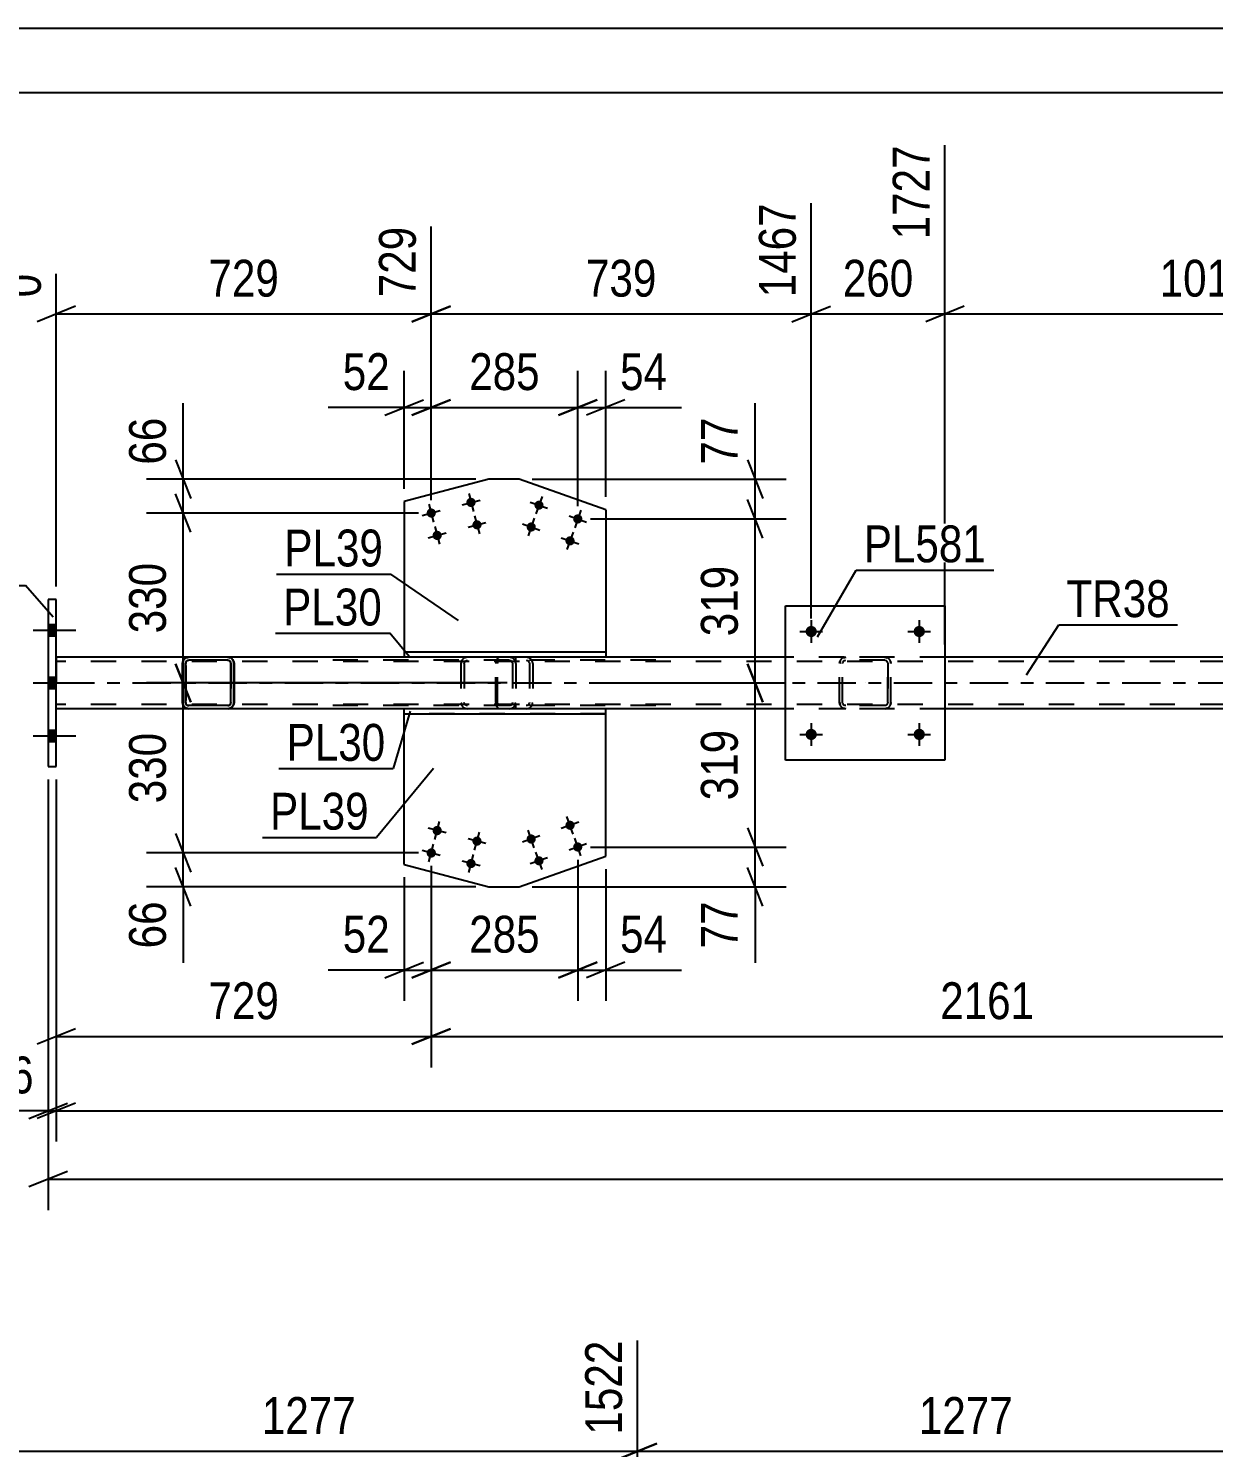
# Model space of a CAD drawing. Header units: millimetres. Extents: x 0 to 841, y 0 to 594.
# Drawn here: x 102.8 to 194.9, y 483.7 to 594 of the extents above; entities that cross this region are included whole.
import ezdxf

# ---------------------------------------------------------------- set-up
doc = ezdxf.new("R2010")
doc.units = ezdxf.units.MM
doc.linetypes.add('DXK_LINE_DOT2', pattern=[3.9198, 1.9599, -1.9599])
doc.linetypes.add('DXK_LINE_DOT3', pattern=[5.9187, 2.979, -0.9799, 0.9799, -0.9799])
doc.styles.add('Arial Narrow', font='ARIALN.TTF', dxfattribs={"height": 0.2})

# ---------------------------------------------------------------- blocks, each defined once
blk = doc.blocks.new('Unknown-247305129-1135')
at = {"color": 5, "linetype": 'Continuous'}
for p, q in [((841, 594), (0, 594)), ((836, 589), (5, 589))]:
    blk.add_line(p, q, dxfattribs=at)
blk = doc.blocks.new('Part-247305129-2567 - 2424')
at = {"color": 2, "linetype": 'Continuous'}
for p, q in [((115.24, 545.12), (104.95, 545.12)), ((132, 545.12), (118.28, 545.12)), ((161.64, 545.12), (147.66, 545.12)), ((212.72, 545.12), (174.04, 545.12)), ((115.24, 541.12), (104.95, 541.12)), ((132, 541.12), (118.28, 541.12)), ((161.64, 541.12), (147.66, 541.12)), ((212.72, 541.12), (174.04, 541.12))]:
    blk.add_line(p, q, dxfattribs=at)
at = {"color": 7, "linetype": 'DXK_LINE_DOT2'}
for p, q in [((104.95, 545.12), (104.95, 545.12)), ((104.95, 545.12), (104.95, 541.12)), ((104.95, 541.12), (104.95, 545.12)), ((118.28, 545.12), (115.24, 545.12)), ((147.66, 545.12), (132, 545.12)), ((174.04, 545.12), (161.64, 545.12)), ((744.61, 544.8), (104.95, 544.8)), ((744.61, 541.44), (104.95, 541.44)), ((104.95, 541.12), (104.95, 541.12)), ((118.28, 541.12), (115.24, 541.12)), ((147.66, 541.12), (132, 541.12)), ((174.04, 541.12), (161.64, 541.12))]:
    blk.add_line(p, q, dxfattribs=at)
at = {"color": 7, "linetype": 'DXK_LINE_DOT3'}
blk.add_line((104.95, 543.12), (744.61, 543.12), dxfattribs=at)
blk = doc.blocks.new('Part-247305129-2429 - 2424')
at = {"color": 7, "linetype": 'DXK_LINE_DOT2'}
for p, q in [((140.16, 545.12), (125.17, 545.12)), ((136.92, 545.12), (136.73, 545.08)), ((140.35, 545.08), (140.16, 545.12)), ((140.16, 544.88), (125.17, 544.88)), ((136.44, 544.77), (136.41, 544.64)), ((136.41, 544.64), (136.41, 541.6)), ((136.45, 544.82), (136.44, 544.77)), ((136.67, 544.64), (136.69, 544.73)), ((136.67, 544.64), (136.67, 541.6)), ((136.69, 544.73), (136.74, 544.81)), ((136.74, 544.81), (136.83, 544.86)), ((136.83, 544.86), (136.92, 544.88)), ((140.16, 544.88), (140.26, 544.86)), ((140.26, 544.86), (140.34, 544.81)), ((140.34, 544.81), (140.4, 544.73)), ((140.4, 544.73), (140.41, 544.64)), ((140.41, 544.64), (140.41, 541.6)), ((140.64, 544.77), (140.63, 544.82)), ((140.67, 544.64), (140.64, 544.77)), ((140.67, 544.64), (140.67, 541.6)), ((140.16, 541.36), (125.17, 541.36)), ((140.16, 541.12), (125.17, 541.12)), ((136.41, 541.6), (136.42, 541.57)), ((136.42, 541.57), (136.44, 541.46)), ((136.44, 541.46), (136.45, 541.41)), ((136.69, 541.51), (136.67, 541.6)), ((136.74, 541.43), (136.69, 541.51)), ((136.73, 541.15), (136.92, 541.12)), ((136.83, 541.38), (136.74, 541.43)), ((136.92, 541.36), (136.83, 541.38)), ((140.26, 541.38), (140.16, 541.36)), ((140.16, 541.12), (140.35, 541.15)), ((140.34, 541.43), (140.26, 541.38)), ((140.4, 541.51), (140.34, 541.43)), ((140.41, 541.6), (140.4, 541.51)), ((140.63, 541.41), (140.64, 541.46)), ((140.64, 541.46), (140.66, 541.57)), ((140.66, 541.57), (140.67, 541.6))]:
    blk.add_line(p, q, dxfattribs=at)
for centre, start, end in [((136.9, 544.62), 110.7583, 155.68), ((140.18, 544.62), 24.32, 69.2417), ((136.9, 541.62), 204.32, 249.2417), ((140.18, 541.62), 290.7583, 335.68)]:
    blk.add_arc(centre, 0.496, start, end, dxfattribs=at)
blk = doc.blocks.new('Bolt-247305129-2608 - 2424')
at = {"linetype": 'Continuous'}
for points in [[(137.54, 557.25, -1), (136.84, 557.06, -1)], [(134.45, 556.42, -1), (133.75, 556.24, -1)], [(134.91, 554.68, -1), (134.21, 554.5, -1)], [(138, 555.51, -1), (137.31, 555.32, -1)]]:
    blk.add_hatch(color=1, dxfattribs=at).paths.add_polyline_path(points)
at = {"color": 1, "linetype": 'Continuous'}
for p, q in [((136.5, 556.97), (137.89, 557.34)), ((137.01, 557.85), (137.38, 556.46)), ((133.4, 556.15), (134.79, 556.52)), ((133.91, 557.03), (134.28, 555.63)), ((137.47, 556.11), (137.84, 554.72)), ((134.38, 555.29), (134.75, 553.9)), ((136.96, 555.23), (138.35, 555.6)), ((133.87, 554.41), (135.26, 554.78))]:
    blk.add_line(p, q, dxfattribs=at)
blk = doc.blocks.new('Part-247305129-2450 - 2424')
at = {"color": 2, "linetype": 'Continuous'}
for p, q in [((147.66, 541.12), (132, 541.12)), ((132, 540.72), (132, 541.12)), ((132, 540.72), (147.66, 540.72)), ((147.66, 540.72), (147.66, 541.12))]:
    blk.add_line(p, q, dxfattribs=at)
blk = doc.blocks.new('Part-247305129-2455 - 2424')
at = {"color": 2, "linetype": 'Continuous'}
for p, q in [((147.66, 545.52), (132, 545.52)), ((132, 545.52), (132, 545.12)), ((147.66, 545.12), (132, 545.12)), ((147.66, 545.52), (147.66, 545.12))]:
    blk.add_line(p, q, dxfattribs=at)
blk = doc.blocks.new('Bolt-247305129-2605 - 2424')
at = {"linetype": 'Continuous'}
for points in [[(144.55, 531.94, -1), (145.23, 532.18, -1)], [(141.53, 530.87, -1), (142.21, 531.11, -1)], [(145.15, 530.25, -1), (145.83, 530.49, -1)], [(142.14, 529.18, -1), (142.81, 529.42, -1)]]:
    blk.add_hatch(color=1, dxfattribs=at).paths.add_polyline_path(points)
at = {"color": 1, "linetype": 'Continuous'}
for p, q in [((145.57, 532.3), (144.21, 531.82)), ((145.13, 531.38), (144.65, 532.74)), ((142.55, 531.23), (141.19, 530.75)), ((142.11, 530.31), (141.63, 531.67)), ((145.73, 529.69), (145.25, 531.05)), ((143.15, 529.54), (141.8, 529.06)), ((142.72, 528.62), (142.23, 529.98)), ((146.17, 530.61), (144.81, 530.13))]:
    blk.add_line(p, q, dxfattribs=at)
blk = doc.blocks.new('Part-247305129-2460 - 2424')
at = {"color": 2, "linetype": 'Continuous'}
for p, q in [((104.95, 549.62), (104.31, 549.62)), ((104.31, 549.62), (104.31, 536.62)), ((104.95, 536.62), (104.95, 549.62)), ((104.31, 536.62), (104.95, 536.62))]:
    blk.add_line(p, q, dxfattribs=at)
at = {"color": 7, "linetype": 'DXK_LINE_DOT2'}
for p, q in [((104.31, 549.62), (104.31, 536.62)), ((104.95, 536.62), (104.95, 549.62))]:
    blk.add_line(p, q, dxfattribs=at)
blk = doc.blocks.new('Part-247305129-2663 - 2424')
at = {"color": 2, "linetype": 'Continuous'}
for p, q in [((132, 529.02), (132, 540.72)), ((147.66, 529.65), (147.66, 540.72)), ((140.94, 527.27), (147.66, 529.65)), ((132, 529.02), (138.57, 527.27)), ((138.57, 527.27), (140.94, 527.27))]:
    blk.add_line(p, q, dxfattribs=at)
at = {"color": 7, "linetype": 'DXK_LINE_DOT2'}
blk.add_line((147.66, 540.72), (132, 540.72), dxfattribs=at)
blk = doc.blocks.new('Part-247305129-2469 - 2424')
at = {"color": 7, "linetype": 'DXK_LINE_DOT2'}
for p, q in [((139.2, 544.98), (139.14, 544.82)), ((139.29, 545.08), (139.2, 544.98)), ((139.39, 545.12), (139.29, 545.08)), ((151.55, 545.12), (139.39, 545.12)), ((140.67, 544.88), (140.67, 545.12)), ((141.68, 545.08), (141.49, 545.12)), ((139.14, 544.82), (139.12, 544.64)), ((139.12, 541.6), (139.12, 544.64)), ((139.26, 544.64), (139.27, 544.73)), ((139.26, 541.6), (139.26, 544.64)), ((139.27, 544.73), (139.3, 544.81)), ((139.3, 544.81), (139.34, 544.86)), ((139.34, 544.86), (139.39, 544.88)), ((151.55, 544.88), (139.39, 544.88)), ((141.49, 544.88), (141.58, 544.86)), ((141.58, 544.86), (141.66, 544.81)), ((141.66, 544.81), (141.72, 544.73)), ((141.72, 544.73), (141.74, 544.64)), ((141.74, 544.64), (141.74, 541.6)), ((141.96, 544.77), (141.95, 544.82)), ((141.99, 544.64), (141.96, 544.77)), ((141.99, 544.64), (141.99, 541.6)), ((139.12, 541.6), (139.14, 541.41)), ((139.14, 541.41), (139.2, 541.26)), ((139.2, 541.26), (139.29, 541.15)), ((139.27, 541.51), (139.26, 541.6)), ((139.3, 541.43), (139.27, 541.51)), ((139.29, 541.15), (139.39, 541.12)), ((139.34, 541.38), (139.3, 541.43)), ((139.39, 541.36), (139.34, 541.38)), ((151.55, 541.36), (139.39, 541.36)), ((151.55, 541.12), (139.39, 541.12)), ((140.67, 541.12), (140.67, 541.36)), ((141.58, 541.38), (141.49, 541.36)), ((141.49, 541.12), (141.68, 541.15)), ((141.66, 541.43), (141.58, 541.38)), ((141.72, 541.51), (141.66, 541.43)), ((141.74, 541.6), (141.72, 541.51)), ((141.95, 541.41), (141.96, 541.46)), ((141.96, 541.46), (141.98, 541.57)), ((141.98, 541.57), (141.99, 541.6))]:
    blk.add_line(p, q, dxfattribs=at)
for centre, start, end in [((141.5, 544.62), 23.8494, 68.8059), ((141.5, 541.61), 291.1941, 336.1506)]:
    blk.add_arc(centre, 0.492, start, end, dxfattribs=at)
blk = doc.blocks.new('Part-247305129-2589 - 2424')
at = {"color": 2, "linetype": 'Continuous'}
for p, q in [((138.57, 558.97), (132, 557.22)), ((140.94, 558.97), (138.57, 558.97)), ((147.66, 556.59), (140.94, 558.97)), ((132, 557.22), (132, 545.52)), ((147.66, 556.59), (147.66, 545.52))]:
    blk.add_line(p, q, dxfattribs=at)
at = {"color": 7, "linetype": 'DXK_LINE_DOT2'}
blk.add_line((147.66, 545.52), (132, 545.52), dxfattribs=at)
blk = doc.blocks.new('Bolt-247305129-2603 - 2424')
at = {"linetype": 'Continuous'}
for points in [[(104.95, 546.78), (104.95, 547.66), (104.31, 547.66), (104.31, 546.78)], [(104.95, 546.78), (104.95, 547.66), (104.31, 547.66), (104.31, 546.78)], [(104.95, 546.78), (104.95, 547.66), (104.31, 547.66), (104.31, 546.78)], [(104.95, 542.68), (104.95, 543.56), (104.31, 543.56), (104.31, 542.68)], [(104.95, 542.68), (104.95, 543.56), (104.31, 543.56), (104.31, 542.68)], [(104.95, 538.58), (104.95, 539.46), (104.31, 539.46), (104.31, 538.58)], [(104.95, 538.58), (104.95, 539.46), (104.31, 539.46), (104.31, 538.58)], [(104.95, 538.58), (104.95, 539.46), (104.31, 539.46), (104.31, 538.58)]]:
    blk.add_hatch(color=1, dxfattribs=at).paths.add_polyline_path(points)
at = {"color": 1, "linetype": 'Continuous'}
for p, q in [((103.15, 547.22), (106.47, 547.22)), ((103.15, 547.22), (106.47, 547.22)), ((103.15, 547.22), (106.47, 547.22)), ((104.31, 547.66), (104.95, 547.66)), ((104.31, 547.66), (104.95, 547.66)), ((104.31, 547.66), (104.95, 547.66)), ((104.31, 546.78), (104.95, 546.78)), ((104.31, 546.78), (104.95, 546.78)), ((104.31, 546.78), (104.95, 546.78)), ((103.15, 543.12), (106.47, 543.12)), ((103.15, 543.12), (106.47, 543.12)), ((104.31, 543.56), (104.95, 543.56)), ((104.31, 543.56), (104.95, 543.56)), ((104.31, 542.68), (104.95, 542.68)), ((104.31, 542.68), (104.95, 542.68)), ((104.31, 539.46), (104.95, 539.46)), ((104.31, 539.46), (104.95, 539.46)), ((104.31, 539.46), (104.95, 539.46)), ((103.15, 539.02), (106.47, 539.02)), ((103.15, 539.02), (106.47, 539.02)), ((103.15, 539.02), (106.47, 539.02)), ((104.31, 538.58), (104.95, 538.58)), ((104.31, 538.58), (104.95, 538.58)), ((104.31, 538.58), (104.95, 538.58))]:
    blk.add_line(p, q, dxfattribs=at)
blk = doc.blocks.new('Bolt-247305129-2606 - 2424')
at = {"linetype": 'Continuous'}
for points in [[(134.21, 531.74, -1), (134.91, 531.55, -1)], [(137.31, 530.92, -1), (138, 530.73, -1)], [(133.75, 530, -1), (134.45, 529.81, -1)], [(136.84, 529.18, -1), (137.54, 528.99, -1)]]:
    blk.add_hatch(color=1, dxfattribs=at).paths.add_polyline_path(points)
at = {"color": 1, "linetype": 'Continuous'}
for p, q in [((135.26, 531.46), (133.87, 531.83)), ((134.38, 530.95), (134.75, 532.34)), ((138.35, 530.64), (136.96, 531.01)), ((137.47, 530.13), (137.84, 531.52)), ((134.79, 529.72), (133.4, 530.09)), ((133.91, 529.21), (134.28, 530.6)), ((137.01, 528.39), (137.38, 529.78)), ((137.89, 528.9), (136.5, 529.27))]:
    blk.add_line(p, q, dxfattribs=at)
blk = doc.blocks.new('Bolt-247305129-2607 - 2424')
at = {"linetype": 'Continuous'}
for points in [[(142.81, 556.82, -1), (142.14, 557.06, -1)], [(145.83, 555.75, -1), (145.15, 555.99, -1)], [(142.21, 555.12, -1), (141.53, 555.36, -1)], [(145.23, 554.05, -1), (144.55, 554.29, -1)]]:
    blk.add_hatch(color=1, dxfattribs=at).paths.add_polyline_path(points)
at = {"color": 1, "linetype": 'Continuous'}
for p, q in [((141.8, 557.18), (143.15, 556.7)), ((142.72, 557.62), (142.23, 556.26)), ((144.81, 556.11), (146.17, 555.63)), ((145.73, 556.55), (145.25, 555.19)), ((141.19, 555.48), (142.55, 555)), ((142.11, 555.92), (141.63, 554.56)), ((144.21, 554.41), (145.57, 553.93)), ((145.13, 554.85), (144.65, 553.49))]:
    blk.add_line(p, q, dxfattribs=at)
blk = doc.blocks.new('Part-247305129-20878 - 2424')
at = {"color": 7, "linetype": 'DXK_LINE_DOT2'}
for p, q in [((166.14, 545.08), (166.32, 545.12)), ((166.32, 545.12), (166.14, 545.08)), ((169.36, 545.12), (166.32, 545.12)), ((169.36, 545.12), (169.55, 545.08)), ((169.55, 545.08), (169.36, 545.12)), ((165.84, 544.64), (165.88, 544.82)), ((165.88, 544.82), (165.84, 544.64)), ((165.84, 541.6), (165.84, 544.64)), ((165.84, 541.6), (165.84, 544.64)), ((166.08, 544.64), (166.1, 544.73)), ((166.08, 541.6), (166.08, 544.64)), ((166.08, 541.6), (166.08, 544.64)), ((166.1, 544.73), (166.15, 544.81)), ((166.15, 544.81), (166.23, 544.86)), ((166.23, 544.86), (166.32, 544.88)), ((169.36, 544.88), (166.32, 544.88)), ((169.36, 544.88), (169.46, 544.86)), ((169.46, 544.86), (169.53, 544.81)), ((169.53, 544.81), (169.58, 544.73)), ((169.58, 544.73), (169.6, 544.64)), ((169.6, 541.6), (169.6, 544.64)), ((169.6, 544.64), (169.6, 541.6)), ((169.81, 544.82), (169.84, 544.64)), ((169.84, 544.64), (169.81, 544.82)), ((169.84, 541.6), (169.84, 544.64)), ((169.84, 541.6), (169.84, 544.64)), ((165.88, 541.41), (165.84, 541.6)), ((165.84, 541.6), (165.88, 541.41)), ((166.1, 541.51), (166.08, 541.6)), ((166.15, 541.43), (166.1, 541.51)), ((166.32, 541.12), (166.14, 541.15)), ((166.14, 541.15), (166.32, 541.12)), ((166.23, 541.38), (166.15, 541.43)), ((166.32, 541.36), (166.23, 541.38)), ((169.36, 541.36), (166.32, 541.36)), ((169.36, 541.12), (166.32, 541.12)), ((169.46, 541.38), (169.36, 541.36)), ((169.55, 541.15), (169.36, 541.12)), ((169.36, 541.12), (169.55, 541.15)), ((169.53, 541.43), (169.46, 541.38)), ((169.58, 541.51), (169.53, 541.43)), ((169.6, 541.6), (169.58, 541.51)), ((169.84, 541.6), (169.81, 541.41)), ((169.81, 541.41), (169.84, 541.6))]:
    blk.add_line(p, q, dxfattribs=at)
at = {"color": 7, "linetype": 'DXK_LINE_DOT3'}
blk.add_line((167.84, 543.12), (167.84, 543.12), dxfattribs=at)
at = {"color": 7, "linetype": 'DXK_LINE_DOT2'}
for centre, start, end in [((166.32, 544.64), 112.5, 157.5), ((166.32, 544.64), 112.5, 157.5), ((169.36, 544.64), 22.5, 67.5), ((169.36, 544.64), 22.5, 67.5), ((166.32, 541.6), 202.5, 247.5), ((166.32, 541.6), 202.5, 247.5), ((169.36, 541.6), 292.5, 337.5), ((169.36, 541.6), 292.5, 337.5)]:
    blk.add_arc(centre, 0.48, start, end, dxfattribs=at)
blk = doc.blocks.new('Part-247305129-20879 - 2424')
at = {"color": 2, "linetype": 'Continuous'}
for p, q in [((161.64, 537.12), (161.64, 549.12)), ((161.64, 549.12), (174.04, 549.12)), ((174.04, 549.12), (174.04, 537.12)), ((174.04, 537.12), (161.64, 537.12))]:
    blk.add_line(p, q, dxfattribs=at)
blk = doc.blocks.new('Part-247305129-20880 - 2424')
at = {"color": 2, "linetype": 'Continuous'}
for p, q in [((115.24, 545.12), (115.06, 545.08)), ((118.29, 545.12), (115.24, 545.12)), ((118.47, 545.08), (118.28, 545.12)), ((118.29, 545.12), (118.47, 545.08)), ((114.8, 544.82), (114.76, 544.64)), ((114.76, 541.6), (114.76, 544.64)), ((115, 544.64), (115.02, 544.73)), ((115, 541.6), (115, 544.64)), ((115, 544.64), (115.01, 544.64)), ((115.03, 544.73), (115.01, 544.64)), ((115.01, 544.48), (115.01, 544.64)), ((115.01, 544.48), (115.01, 541.76)), ((115.02, 544.73), (115.07, 544.81)), ((115.08, 544.81), (115.03, 544.73)), ((115.07, 544.81), (115.15, 544.86)), ((115.16, 544.86), (115.08, 544.81)), ((115.15, 544.86), (115.24, 544.88)), ((115.25, 544.88), (115.16, 544.86)), ((118.28, 544.88), (115.24, 544.88)), ((118.28, 544.88), (118.37, 544.86)), ((118.37, 544.86), (118.45, 544.81)), ((118.45, 544.81), (118.5, 544.73)), ((118.5, 544.73), (118.52, 544.64)), ((118.52, 541.6), (118.52, 544.64)), ((118.73, 544.82), (118.77, 544.64)), ((118.76, 544.64), (118.73, 544.82)), ((118.76, 541.6), (118.76, 544.64)), ((118.76, 544.64), (118.77, 544.64)), ((118.77, 544.64), (118.77, 541.6)), ((115.01, 541.6), (115.01, 541.75)), ((114.76, 541.6), (114.8, 541.41)), ((115, 541.6), (115.01, 541.6)), ((115.02, 541.51), (115, 541.6)), ((115.01, 541.6), (115.03, 541.51)), ((115.07, 541.43), (115.02, 541.51)), ((115.03, 541.51), (115.08, 541.43)), ((115.06, 541.15), (115.24, 541.12)), ((115.15, 541.38), (115.07, 541.43)), ((115.08, 541.43), (115.16, 541.38)), ((115.24, 541.36), (115.15, 541.38)), ((115.16, 541.38), (115.25, 541.36)), ((118.28, 541.36), (115.24, 541.36)), ((118.29, 541.12), (115.24, 541.12)), ((118.37, 541.38), (118.28, 541.36)), ((118.28, 541.12), (118.47, 541.15)), ((118.47, 541.15), (118.29, 541.12)), ((118.45, 541.43), (118.37, 541.38)), ((118.5, 541.51), (118.45, 541.43)), ((118.52, 541.6), (118.5, 541.51)), ((118.77, 541.6), (118.73, 541.41)), ((118.73, 541.41), (118.76, 541.6)), ((118.76, 541.6), (118.77, 541.6))]:
    blk.add_line(p, q, dxfattribs=at)
at = {"color": 7, "linetype": 'DXK_LINE_DOT2'}
for p, q in [((115.07, 545.08), (115.25, 545.12)), ((114.76, 544.64), (114.77, 544.64)), ((114.77, 544.64), (114.81, 544.82)), ((114.77, 541.6), (114.77, 544.64)), ((115.01, 544.48), (115.01, 544.48)), ((118.29, 544.88), (118.28, 544.88)), ((118.29, 544.88), (118.28, 544.88)), ((118.38, 544.86), (118.29, 544.88)), ((118.46, 544.81), (118.38, 544.86)), ((118.51, 544.73), (118.46, 544.81)), ((118.53, 544.64), (118.51, 544.73)), ((118.52, 544.64), (118.53, 544.64)), ((118.53, 544.64), (118.53, 541.6)), ((115.01, 541.75), (115.01, 541.76)), ((114.76, 541.6), (114.77, 541.6)), ((114.81, 541.41), (114.77, 541.6)), ((115.25, 541.12), (115.07, 541.15)), ((118.29, 541.36), (118.28, 541.36)), ((118.29, 541.36), (118.28, 541.36)), ((118.29, 541.36), (118.38, 541.38)), ((118.38, 541.38), (118.46, 541.43)), ((118.46, 541.43), (118.51, 541.51)), ((118.51, 541.51), (118.53, 541.6)), ((118.52, 541.6), (118.53, 541.6))]:
    blk.add_line(p, q, dxfattribs=at)
at = {"color": 2, "linetype": 'Continuous'}
for centre, start, end in [((115.24, 544.64), 112.5, 157.5), ((118.29, 544.64), 22.5, 67.5), ((118.28, 544.64), 22.5, 67.5), ((115.24, 541.6), 202.5, 247.5), ((118.29, 541.6), 292.5, 337.5), ((118.28, 541.6), 292.5, 337.5)]:
    blk.add_arc(centre, 0.48, start, end, dxfattribs=at)
at = {"color": 7, "linetype": 'DXK_LINE_DOT2'}
for centre, start, end in [((115.25, 544.64), 112.5, 157.5), ((115.25, 541.6), 202.5, 247.5)]:
    blk.add_arc(centre, 0.48, start, end, dxfattribs=at)
blk = doc.blocks.new('Bolt-247305129-20905 - 2424')
at = {"linetype": 'Continuous'}
for points in [[(164.08, 539.12, -1), (163.2, 539.12, -1)], [(172.48, 539.12, -1), (171.6, 539.12, -1)]]:
    blk.add_hatch(color=1, dxfattribs=at).paths.add_polyline_path(points)
at = {"color": 1, "linetype": 'Continuous'}
for p, q in [((163.64, 540), (163.64, 538.24)), ((172.04, 540), (172.04, 538.24)), ((162.76, 539.12), (164.52, 539.12)), ((171.16, 539.12), (172.92, 539.12))]:
    blk.add_line(p, q, dxfattribs=at)
blk = doc.blocks.new('Bolt-247305129-20906 - 2424')
at = {"linetype": 'Continuous'}
for points in [[(164.08, 547.12, -1), (163.2, 547.12, -1)], [(172.48, 547.12, -1), (171.6, 547.12, -1)]]:
    blk.add_hatch(color=1, dxfattribs=at).paths.add_polyline_path(points)
at = {"color": 1, "linetype": 'Continuous'}
for p, q in [((163.64, 548), (163.64, 546.24)), ((172.04, 548), (172.04, 546.24)), ((162.76, 547.12), (164.52, 547.12)), ((171.16, 547.12), (172.92, 547.12))]:
    blk.add_line(p, q, dxfattribs=at)
blk = doc.blocks.new('StraightDimension-247305129-24987 - 2424')
at = {"color": 7, "linetype": 'Continuous'}
for p, q in [((159.88, 541.62), (158.68, 544.62)), ((148.66, 543.12), (161.68, 543.12)), ((159.28, 530.37), (159.28, 543.12)), ((158.68, 531.87), (159.88, 528.87)), ((146.49, 530.37), (161.68, 530.37))]:
    blk.add_line(p, q, dxfattribs=at)
at = {"color": 0}
blk.add_wipeout([(158.53, 540.08), (154.33, 540.08), (154.33, 533.4), (158.53, 533.4)], dxfattribs=at)
at = {"color": 3, "style": 'Arial Narrow'}
blk.add_text('319', height=2.863, rotation=90.0002, dxfattribs=at).set_placement((157.93, 534))
blk = doc.blocks.new('StraightDimension-247305129-2804 - 2424')
at = {"color": 7, "linetype": 'Continuous'}
for p, q in [((134.1, 528.91), (134.1, 518.41)), ((145.49, 529.37), (145.49, 518.41)), ((132.6, 520.21), (135.6, 521.41)), ((134.1, 520.81), (145.49, 520.81)), ((146.99, 521.41), (143.99, 520.21))]:
    blk.add_line(p, q, dxfattribs=at)
at = {"color": 0}
blk.add_wipeout([(143.14, 521.56), (143.14, 525.76), (136.45, 525.76), (136.45, 521.56)], dxfattribs=at)
at = {"color": 3, "style": 'Arial Narrow'}
blk.add_text('285', height=2.863, dxfattribs=at).set_placement((137.05, 522.16))
blk = doc.blocks.new('StraightDimension-247305129-2920 - 2424')
at = {"color": 7, "linetype": 'Continuous'}
for p, q in [((132, 558.22), (132, 567.39)), ((134.1, 557.33), (134.1, 567.39)), ((130.5, 563.94), (133.5, 565.14)), ((135.6, 565.14), (132.6, 563.94)), ((132, 564.54), (126.09, 564.54)), ((132, 564.54), (126.09, 564.54)), ((132, 564.54), (134.1, 564.54))]:
    blk.add_line(p, q, dxfattribs=at)
at = {"color": 0}
blk.add_wipeout([(131.47, 565.29), (131.47, 569.49), (126.62, 569.49), (126.62, 565.29)], dxfattribs=at)
at = {"color": 3, "style": 'Arial Narrow'}
blk.add_text('52', height=2.863, dxfattribs=at).set_placement((127.22, 565.89))
blk = doc.blocks.new('StraightDimension-247305129-2763 - 2424')
at = {"color": 7, "linetype": 'Continuous'}
for p, q in [((104.95, 535.62), (104.95, 507.47)), ((106.45, 510.47), (103.45, 509.27)), ((104.95, 509.87), (781.73, 509.87))]:
    blk.add_line(p, q, dxfattribs=at)
blk = doc.blocks.new('StraightDimension-247305129-2783 - 2424')
at = {"color": 7, "linetype": 'Continuous'}
for p, q in [((104.31, 535.62), (104.31, 507.47)), ((104.95, 535.62), (104.95, 507.47)), ((104.31, 509.87), (98.4, 509.87)), ((104.31, 509.87), (98.4, 509.87)), ((102.81, 509.27), (105.81, 510.47)), ((106.45, 510.47), (103.45, 509.27)), ((104.31, 509.87), (104.95, 509.87))]:
    blk.add_line(p, q, dxfattribs=at)
at = {"color": 0}
blk.add_wipeout([(103.78, 510.62), (103.78, 514.82), (98.93, 514.82), (98.93, 510.62)], dxfattribs=at)
at = {"color": 3, "style": 'Arial Narrow'}
blk.add_text('16', height=2.863, dxfattribs=at).set_placement((99.53, 511.22))
blk = doc.blocks.new('StraightDimension-247305129-2794 - 2424')
at = {"color": 7, "linetype": 'Continuous'}
for p, q in [((145.49, 529.37), (145.49, 518.41)), ((147.66, 528.65), (147.66, 518.41)), ((143.99, 520.21), (146.99, 521.41)), ((145.49, 520.81), (147.66, 520.81)), ((149.16, 521.41), (146.16, 520.21)), ((147.66, 520.81), (153.56, 520.81)), ((147.66, 520.81), (153.56, 520.81))]:
    blk.add_line(p, q, dxfattribs=at)
at = {"color": 0}
blk.add_wipeout([(153.04, 521.56), (153.04, 525.76), (148.18, 525.76), (148.18, 521.56)], dxfattribs=at)
at = {"color": 3, "style": 'Arial Narrow'}
blk.add_text('54', height=2.863, dxfattribs=at).set_placement((148.78, 522.16))
blk = doc.blocks.new('StraightDimension-247305129-2814 - 2424')
at = {"color": 7, "linetype": 'Continuous'}
for p, q in [((134.1, 528.91), (134.1, 518.41)), ((132, 528.02), (132, 518.41)), ((132, 520.81), (126.09, 520.81)), ((132, 520.81), (126.09, 520.81)), ((130.5, 520.21), (133.5, 521.41)), ((132, 520.81), (134.1, 520.81)), ((135.6, 521.41), (132.6, 520.21))]:
    blk.add_line(p, q, dxfattribs=at)
at = {"color": 0}
blk.add_wipeout([(131.47, 521.56), (131.47, 525.76), (126.62, 525.76), (126.62, 521.56)], dxfattribs=at)
at = {"color": 3, "style": 'Arial Narrow'}
blk.add_text('52', height=2.863, dxfattribs=at).set_placement((127.22, 522.16))
blk = doc.blocks.new('StraightDimension-247305129-2825 - 2424')
at = {"color": 7, "linetype": 'Continuous'}
for p, q in [((104.31, 535.62), (104.31, 502.15)), ((105.81, 505.15), (102.81, 503.95)), ((104.31, 504.55), (782.37, 504.55))]:
    blk.add_line(p, q, dxfattribs=at)
blk = doc.blocks.new('StraightDimension-247305129-2836 - 2424')
at = {"color": 7, "linetype": 'Continuous'}
for p, q in [((114.82, 558.97), (114.82, 564.88)), ((114.82, 558.97), (114.82, 564.88)), ((114.22, 560.47), (115.42, 557.47)), ((137.57, 558.97), (111.97, 558.97)), ((114.82, 556.33), (114.82, 558.97)), ((115.42, 554.83), (114.22, 557.83)), ((133.1, 556.33), (111.97, 556.33))]:
    blk.add_line(p, q, dxfattribs=at)
at = {"color": 0}
blk.add_wipeout([(114.07, 564.35), (109.87, 564.35), (109.87, 559.49), (114.07, 559.49)], dxfattribs=at)
at = {"color": 3, "style": 'Arial Narrow'}
blk.add_text('66', height=2.863, rotation=90.0002, dxfattribs=at).set_placement((113.47, 560.09))
blk = doc.blocks.new('StraightDimension-247305129-2846 - 2424')
at = {"color": 7, "linetype": 'Continuous'}
for p, q in [((115.42, 541.62), (114.22, 544.62)), ((140, 543.12), (111.97, 543.12)), ((114.82, 529.91), (114.82, 543.12)), ((114.22, 531.41), (115.42, 528.41)), ((133.1, 529.91), (111.97, 529.91))]:
    blk.add_line(p, q, dxfattribs=at)
at = {"color": 0}
blk.add_wipeout([(114.07, 539.85), (109.87, 539.85), (109.87, 533.17), (114.07, 533.17)], dxfattribs=at)
at = {"color": 3, "style": 'Arial Narrow'}
blk.add_text('330', height=2.863, rotation=90.0002, dxfattribs=at).set_placement((113.47, 533.77))
blk = doc.blocks.new('StraightDimension-247305129-2862 - 2424')
at = {"color": 7, "linetype": 'Continuous'}
for p, q in [((114.22, 531.41), (115.42, 528.41)), ((133.1, 529.91), (111.97, 529.91)), ((114.82, 527.27), (114.82, 529.91)), ((115.42, 525.77), (114.22, 528.77)), ((137.57, 527.27), (111.97, 527.27)), ((114.82, 527.27), (114.82, 521.36)), ((114.82, 527.27), (114.82, 521.36))]:
    blk.add_line(p, q, dxfattribs=at)
at = {"color": 0}
blk.add_wipeout([(114.07, 526.74), (109.87, 526.74), (109.87, 521.89), (114.07, 521.89)], dxfattribs=at)
at = {"color": 3, "style": 'Arial Narrow'}
blk.add_text('66', height=2.863, rotation=90.0002, dxfattribs=at).set_placement((113.47, 522.49))
blk = doc.blocks.new('StraightDimension-247305129-34230 - 2424')
at = {"color": 7, "linetype": 'Continuous'}
for p, q in [((163.64, 548.12), (163.64, 580.42)), ((134.1, 557.33), (134.1, 578.59)), ((135.6, 572.4), (132.6, 571.2)), ((134.1, 571.8), (163.64, 571.8)), ((162.14, 571.2), (165.14, 572.4))]:
    blk.add_line(p, q, dxfattribs=at)
at = {"color": 0}
blk.add_wipeout([(152.21, 572.55), (152.21, 576.75), (145.53, 576.75), (145.53, 572.55)], dxfattribs=at)
at = {"color": 3, "style": 'Arial Narrow'}
blk.add_text('739', height=2.863, dxfattribs=at).set_placement((146.13, 573.15))
at = {"color": 0, "linetype": 'Continuous'}
blk.add_wipeout([(163.04, 581.02), (158.84, 581.02), (158.84, 572.5), (163.04, 572.5)], dxfattribs=at)
at = {"color": 3, "linetype": 'Continuous', "style": 'Arial Narrow'}
blk.add_text('1467', height=2.863, rotation=90.0002, dxfattribs=at).set_placement((162.44, 573.1))
blk = doc.blocks.new('StraightDimension-247305129-2872 - 2424')
at = {"color": 7, "linetype": 'Continuous'}
for p, q in [((115.42, 554.83), (114.22, 557.83)), ((133.1, 556.33), (111.97, 556.33)), ((114.82, 543.12), (114.82, 556.33)), ((114.22, 544.62), (115.42, 541.62)), ((140, 543.12), (111.97, 543.12))]:
    blk.add_line(p, q, dxfattribs=at)
at = {"color": 0}
blk.add_wipeout([(114.07, 553.07), (109.87, 553.07), (109.87, 546.38), (114.07, 546.38)], dxfattribs=at)
at = {"color": 3, "style": 'Arial Narrow'}
blk.add_text('330', height=2.863, rotation=90.0002, dxfattribs=at).set_placement((113.47, 546.98))
blk = doc.blocks.new('StraightDimension-247305129-2900 - 2424')
at = {"color": 7, "linetype": 'Continuous'}
for p, q in [((145.49, 556.87), (145.49, 567.39)), ((147.66, 557.59), (147.66, 567.39)), ((143.99, 563.94), (146.99, 565.14)), ((149.16, 565.14), (146.16, 563.94)), ((145.49, 564.54), (147.66, 564.54)), ((147.66, 564.54), (153.56, 564.54)), ((147.66, 564.54), (153.56, 564.54))]:
    blk.add_line(p, q, dxfattribs=at)
at = {"color": 0}
blk.add_wipeout([(153.04, 565.29), (153.04, 569.49), (148.18, 569.49), (148.18, 565.29)], dxfattribs=at)
at = {"color": 3, "style": 'Arial Narrow'}
blk.add_text('54', height=2.863, dxfattribs=at).set_placement((148.78, 565.89))
blk = doc.blocks.new('StraightDimension-247305129-2910 - 2424')
at = {"color": 7, "linetype": 'Continuous'}
for p, q in [((134.1, 557.33), (134.1, 567.39)), ((145.49, 556.87), (145.49, 567.39)), ((132.6, 563.94), (135.6, 565.14)), ((146.99, 565.14), (143.99, 563.94)), ((134.1, 564.54), (145.49, 564.54))]:
    blk.add_line(p, q, dxfattribs=at)
at = {"color": 0}
blk.add_wipeout([(143.14, 565.29), (143.14, 569.49), (136.45, 569.49), (136.45, 565.29)], dxfattribs=at)
at = {"color": 3, "style": 'Arial Narrow'}
blk.add_text('285', height=2.863, dxfattribs=at).set_placement((137.05, 565.89))
blk = doc.blocks.new('StraightDimension-247305129-24988 - 2424')
at = {"color": 7, "linetype": 'Continuous'}
for p, q in [((158.68, 531.87), (159.88, 528.87)), ((146.49, 530.37), (161.68, 530.37)), ((159.28, 527.27), (159.28, 530.37)), ((159.88, 525.77), (158.68, 528.77)), ((141.94, 527.27), (161.68, 527.27)), ((159.28, 527.27), (159.28, 521.36)), ((159.28, 527.27), (159.28, 521.36))]:
    blk.add_line(p, q, dxfattribs=at)
at = {"color": 0}
blk.add_wipeout([(158.53, 526.74), (154.33, 526.74), (154.33, 521.89), (158.53, 521.89)], dxfattribs=at)
at = {"color": 3, "style": 'Arial Narrow'}
blk.add_text('77', height=2.863, rotation=90.0002, dxfattribs=at).set_placement((157.93, 522.49))
blk = doc.blocks.new('StraightDimension-247305129-15023 - 2424')
at = {"color": 7, "linetype": 'Continuous'}
for p, q in [((220.54, 536.02), (220.54, 513.24)), ((134.1, 528.91), (134.1, 513.24)), ((135.6, 516.24), (132.6, 515.04)), ((134.1, 515.64), (220.54, 515.64)), ((219.04, 515.04), (222.04, 516.24))]:
    blk.add_line(p, q, dxfattribs=at)
at = {"color": 0}
blk.add_wipeout([(181.58, 516.39), (181.58, 520.59), (173.07, 520.59), (173.07, 516.39)], dxfattribs=at)
at = {"color": 3, "style": 'Arial Narrow'}
blk.add_text('2161', height=2.863, dxfattribs=at).set_placement((173.67, 516.99))
blk = doc.blocks.new('StraightDimension-247305129-24985 - 2424')
at = {"color": 7, "linetype": 'Continuous'}
for p, q in [((159.28, 558.97), (159.28, 564.88)), ((159.28, 558.97), (159.28, 564.88)), ((158.68, 560.47), (159.88, 557.47)), ((141.94, 558.97), (161.68, 558.97)), ((159.28, 555.87), (159.28, 558.97)), ((159.88, 554.37), (158.68, 557.37)), ((146.49, 555.87), (161.68, 555.87))]:
    blk.add_line(p, q, dxfattribs=at)
at = {"color": 0}
blk.add_wipeout([(158.53, 564.35), (154.33, 564.35), (154.33, 559.49), (158.53, 559.49)], dxfattribs=at)
at = {"color": 3, "style": 'Arial Narrow'}
blk.add_text('77', height=2.863, rotation=90.0002, dxfattribs=at).set_placement((157.93, 560.09))
blk = doc.blocks.new('StraightDimension-247305129-15024 - 2424')
at = {"color": 7, "linetype": 'Continuous'}
for p, q in [((104.95, 535.62), (104.95, 513.24)), ((134.1, 528.91), (134.1, 513.24)), ((106.45, 516.24), (103.45, 515.04)), ((104.95, 515.64), (134.1, 515.64)), ((132.6, 515.04), (135.6, 516.24))]:
    blk.add_line(p, q, dxfattribs=at)
at = {"color": 0}
blk.add_wipeout([(122.87, 516.39), (122.87, 520.59), (116.18, 520.59), (116.18, 516.39)], dxfattribs=at)
at = {"color": 3, "style": 'Arial Narrow'}
blk.add_text('729', height=2.863, dxfattribs=at).set_placement((116.78, 516.99))
blk = doc.blocks.new('StraightDimension-247305129-24986 - 2424')
at = {"color": 7, "linetype": 'Continuous'}
for p, q in [((159.88, 554.37), (158.68, 557.37)), ((146.49, 555.87), (161.68, 555.87)), ((159.28, 543.12), (159.28, 555.87)), ((158.68, 544.62), (159.88, 541.62)), ((148.66, 543.12), (161.68, 543.12))]:
    blk.add_line(p, q, dxfattribs=at)
at = {"color": 0}
blk.add_wipeout([(158.53, 552.84), (154.33, 552.84), (154.33, 546.15), (158.53, 546.15)], dxfattribs=at)
at = {"color": 3, "style": 'Arial Narrow'}
blk.add_text('319', height=2.863, rotation=90.0002, dxfattribs=at).set_placement((157.93, 546.75))
blk = doc.blocks.new('StraightDimension-247305129-34228 - 2424')
at = {"color": 7, "linetype": 'Continuous'}
for p, q in [((174.04, 546.12), (174.04, 584.92)), ((214.72, 548.12), (214.72, 580.42)), ((175.54, 572.4), (172.54, 571.2)), ((174.04, 571.8), (214.72, 571.8)), ((213.22, 571.2), (216.22, 572.4))]:
    blk.add_line(p, q, dxfattribs=at)
at = {"color": 0}
blk.add_wipeout([(198.64, 572.55), (198.64, 576.75), (190.13, 576.75), (190.13, 572.55)], dxfattribs=at)
at = {"color": 3, "style": 'Arial Narrow'}
blk.add_text('1017', height=2.863, dxfattribs=at).set_placement((190.73, 573.15))
at = {"color": 0, "linetype": 'Continuous'}
blk.add_wipeout([(214.12, 581.02), (209.92, 581.02), (209.92, 572.5), (214.12, 572.5)], dxfattribs=at)
at = {"color": 3, "linetype": 'Continuous', "style": 'Arial Narrow'}
blk.add_text('2744', height=2.863, rotation=90.0002, dxfattribs=at).set_placement((213.52, 573.1))
blk = doc.blocks.new('StraightDimension-247305129-34229 - 2424')
at = {"color": 7, "linetype": 'Continuous'}
for p, q in [((174.04, 546.12), (174.04, 584.92)), ((163.64, 548.12), (163.64, 580.42)), ((162.14, 571.2), (165.14, 572.4)), ((163.64, 571.8), (174.04, 571.8)), ((175.54, 572.4), (172.54, 571.2))]:
    blk.add_line(p, q, dxfattribs=at)
at = {"color": 0}
blk.add_wipeout([(172.19, 572.55), (172.19, 576.75), (165.5, 576.75), (165.5, 572.55)], dxfattribs=at)
at = {"color": 3, "style": 'Arial Narrow'}
blk.add_text('260', height=2.863, dxfattribs=at).set_placement((166.1, 573.15))
at = {"color": 0, "linetype": 'Continuous'}
blk.add_wipeout([(173.44, 585.52), (169.24, 585.52), (169.24, 577), (173.44, 577)], dxfattribs=at)
at = {"color": 3, "linetype": 'Continuous', "style": 'Arial Narrow'}
blk.add_text('1727', height=2.863, rotation=90.0002, dxfattribs=at).set_placement((172.84, 577.6))
blk = doc.blocks.new('StraightDimension-247305129-34231 - 2424')
at = {"color": 7, "linetype": 'Continuous'}
for p, q in [((134.1, 557.33), (134.1, 578.59)), ((104.95, 550.62), (104.95, 574.93)), ((106.45, 572.4), (103.45, 571.2)), ((104.95, 571.8), (134.1, 571.8)), ((132.6, 571.2), (135.6, 572.4))]:
    blk.add_line(p, q, dxfattribs=at)
at = {"color": 0}
blk.add_wipeout([(122.87, 572.55), (122.87, 576.75), (116.18, 576.75), (116.18, 572.55)], dxfattribs=at)
at = {"color": 3, "style": 'Arial Narrow'}
blk.add_text('729', height=2.863, dxfattribs=at).set_placement((116.78, 573.15))
at = {"color": 0, "linetype": 'Continuous'}
for points in [[(133.5, 579.19), (129.3, 579.19), (129.3, 572.5), (133.5, 572.5)], [(104.35, 575.53), (100.15, 575.53), (100.15, 572.5), (104.35, 572.5)]]:
    blk.add_wipeout(points, dxfattribs=at)
at = {"color": 3, "linetype": 'Continuous', "style": 'Arial Narrow'}
for s, height, p in [('729', 2.863, (132.9, 573.1)), ('0', 2.86, (103.75, 573.1))]:
    blk.add_text(s, height=height, rotation=90.0002, dxfattribs=at).set_placement(p)
blk = doc.blocks.new('StraightDimension-247305129-35953 - 3072')
at = {"color": 7, "linetype": 'Continuous'}
for p, q in [((99.05, 452.13), (99.05, 494.68)), ((150.13, 451.89), (150.13, 492.01)), ((100.55, 484), (97.55, 482.8)), ((99.05, 483.4), (150.13, 483.4)), ((148.63, 482.8), (151.63, 484))]:
    blk.add_line(p, q, dxfattribs=at)
at = {"color": 0}
blk.add_wipeout([(128.85, 484.15), (128.85, 488.35), (120.33, 488.35), (120.33, 484.15)], dxfattribs=at)
at = {"color": 3, "style": 'Arial Narrow'}
blk.add_text('1277', height=2.863, dxfattribs=at).set_placement((120.93, 484.75))
at = {"color": 0, "linetype": 'Continuous'}
blk.add_wipeout([(149.53, 492.61), (145.33, 492.61), (145.33, 484.1), (149.53, 484.1)], dxfattribs=at)
at = {"color": 3, "linetype": 'Continuous', "style": 'Arial Narrow'}
blk.add_text('1522', height=2.863, rotation=90.0002, dxfattribs=at).set_placement((148.93, 484.7))
blk = doc.blocks.new('StraightDimension-247305129-35952 - 3072')
at = {"color": 7, "linetype": 'Continuous'}
for p, q in [((150.13, 451.89), (150.13, 492.01)), ((201.21, 451.82), (201.21, 492.01)), ((151.63, 484), (148.63, 482.8)), ((150.13, 483.4), (201.21, 483.4)), ((199.71, 482.8), (202.71, 484))]:
    blk.add_line(p, q, dxfattribs=at)
at = {"color": 0}
blk.add_wipeout([(179.93, 484.15), (179.93, 488.35), (171.41, 488.35), (171.41, 484.15)], dxfattribs=at)
at = {"color": 3, "style": 'Arial Narrow'}
blk.add_text('1277', height=2.863, dxfattribs=at).set_placement((172.01, 484.75))
at = {"color": 0, "linetype": 'Continuous'}
blk.add_wipeout([(200.61, 492.61), (196.41, 492.61), (196.41, 484.1), (200.61, 484.1)], dxfattribs=at)
at = {"color": 3, "linetype": 'Continuous', "style": 'Arial Narrow'}
blk.add_text('2799', height=2.863, rotation=90.0002, dxfattribs=at).set_placement((200.01, 484.7))
blk = doc.blocks.new('Mark-247305129-2446 - 2424')
at = {"color": 30, "linetype": 'Continuous'}
for p in [(132.46, 540.94), (122.26, 536.47)]:
    blk.add_line(p, (131.14, 536.47), dxfattribs=at)
at = {"color": 0}
blk.add_wipeout([(130.54, 537.07), (130.54, 540.07), (122.86, 540.07), (122.86, 537.07)], dxfattribs=at)
blk.add_wipeout([(130.54, 537.07), (130.54, 540.07), (122.86, 540.07), (122.86, 537.07)], dxfattribs=at)
at = {"color": 3, "style": 'Arial Narrow'}
blk.add_text('PL30', height=2.863, dxfattribs=at).set_placement((122.86, 537.07))
blk = doc.blocks.new('Mark-247305129-2563 - 2424')
at = {"color": 30, "linetype": 'Continuous'}
for p, q in [((180.39, 543.76), (182.89, 547.64)), ((182.89, 547.64), (192.13, 547.64))]:
    blk.add_line(p, q, dxfattribs=at)
at = {"color": 0}
blk.add_wipeout([(191.53, 548.24), (191.53, 551.24), (183.49, 551.24), (183.49, 548.24)], dxfattribs=at)
blk.add_wipeout([(191.53, 548.24), (191.53, 551.24), (183.49, 551.24), (183.49, 548.24)], dxfattribs=at)
at = {"color": 3, "style": 'Arial Narrow'}
blk.add_text('TR38', height=2.863, dxfattribs=at).set_placement((183.49, 548.24))
blk = doc.blocks.new('Mark-247305129-2451 - 2424')
at = {"color": 30, "linetype": 'Continuous'}
for p in [(121.99, 546.99), (132.39, 545.19)]:
    blk.add_line(p, (130.87, 546.99), dxfattribs=at)
at = {"color": 0}
blk.add_wipeout([(130.27, 547.59), (130.27, 550.59), (122.59, 550.59), (122.59, 547.59)], dxfattribs=at)
blk.add_wipeout([(130.27, 547.59), (130.27, 550.59), (122.59, 550.59), (122.59, 547.59)], dxfattribs=at)
at = {"color": 3, "style": 'Arial Narrow'}
blk.add_text('PL30', height=2.863, dxfattribs=at).set_placement((122.59, 547.59))
blk = doc.blocks.new('Mark-247305129-2456 - 2424')
at = {"color": 30, "linetype": 'Continuous'}
for p in [(95.14, 550.69), (104.7, 548.23)]:
    blk.add_line(p, (102.55, 550.69), dxfattribs=at)
at = {"color": 0}
blk.add_wipeout([(101.95, 551.29), (101.95, 554.29), (95.74, 554.29), (95.74, 551.29)], dxfattribs=at)
blk.add_wipeout([(101.95, 551.29), (101.95, 554.29), (95.74, 554.29), (95.74, 551.29)], dxfattribs=at)
at = {"color": 3, "style": 'Arial Narrow'}
blk.add_text('SP4', height=2.863, dxfattribs=at).set_placement((95.74, 551.29))
blk = doc.blocks.new('Mark-247305129-2585 - 2424')
at = {"color": 30, "linetype": 'Continuous'}
for p in [(122.08, 551.58), (136.23, 547.98)]:
    blk.add_line(p, (130.96, 551.58), dxfattribs=at)
at = {"color": 0}
blk.add_wipeout([(130.36, 552.18), (130.36, 555.18), (122.68, 555.18), (122.68, 552.18)], dxfattribs=at)
blk.add_wipeout([(130.36, 552.18), (130.36, 555.18), (122.68, 555.18), (122.68, 552.18)], dxfattribs=at)
at = {"color": 3, "style": 'Arial Narrow'}
blk.add_text('PL39', height=2.863, dxfattribs=at).set_placement((122.68, 552.18))
blk = doc.blocks.new('Mark-247305129-2659 - 2424')
at = {"color": 30, "linetype": 'Continuous'}
for p in [(134.28, 536.48), (120.97, 531.12)]:
    blk.add_line(p, (129.84, 531.12), dxfattribs=at)
at = {"color": 0}
blk.add_wipeout([(129.24, 531.72), (129.24, 534.72), (121.57, 534.72), (121.57, 531.72)], dxfattribs=at)
blk.add_wipeout([(129.24, 531.72), (129.24, 534.72), (121.57, 534.72), (121.57, 531.72)], dxfattribs=at)
at = {"color": 3, "style": 'Arial Narrow'}
blk.add_text('PL39', height=2.863, dxfattribs=at).set_placement((121.57, 531.72))
blk = doc.blocks.new('Mark-247305129-35078 - 2424')
at = {"color": 30, "linetype": 'Continuous'}
for p, q in [((164.13, 546.71), (167.13, 551.9)), ((167.13, 551.9), (177.84, 551.9))]:
    blk.add_line(p, q, dxfattribs=at)
at = {"color": 0}
blk.add_wipeout([(177.24, 552.5), (177.24, 555.5), (167.73, 555.5), (167.73, 552.5)], dxfattribs=at)
blk.add_wipeout([(177.24, 552.5), (177.24, 555.5), (167.73, 555.5), (167.73, 552.5)], dxfattribs=at)
at = {"color": 3, "style": 'Arial Narrow'}
blk.add_text('PL581', height=2.863, dxfattribs=at).set_placement((167.73, 552.5))

msp = doc.modelspace()

# ---------------------------------------------------------------- block references
for name in ['Unknown-247305129-1135', 'Part-247305129-2589 - 2424', 'Bolt-247305129-2608 - 2424', 'Bolt-247305129-2607 - 2424', 'Part-247305129-2460 - 2424', 'Part-247305129-20879 - 2424', 'Bolt-247305129-2603 - 2424', 'Bolt-247305129-20906 - 2424', 'Part-247305129-2567 - 2424', 'Part-247305129-20880 - 2424', 'Part-247305129-2429 - 2424', 'Part-247305129-2455 - 2424', 'Part-247305129-2469 - 2424', 'Part-247305129-20878 - 2424', 'Part-247305129-2450 - 2424', 'Part-247305129-2663 - 2424', 'Bolt-247305129-20905 - 2424', 'Bolt-247305129-2606 - 2424', 'Bolt-247305129-2605 - 2424']:
    msp.add_blockref(name, (0, 0))

# ---------------------------------------------------------------- next in the draw order: block references
for name in ['StraightDimension-247305129-34228 - 2424', 'StraightDimension-247305129-2920 - 2424', 'StraightDimension-247305129-24987 - 2424', 'StraightDimension-247305129-35953 - 3072']:
    msp.add_blockref(name, (0, 0))

# ---------------------------------------------------------------- next in the draw order: block references
for name in ['StraightDimension-247305129-2836 - 2424', 'Mark-247305129-2563 - 2424', 'StraightDimension-247305129-2804 - 2424', 'StraightDimension-247305129-35952 - 3072']:
    msp.add_blockref(name, (0, 0))

# ---------------------------------------------------------------- next in the draw order: block references
for name in ['StraightDimension-247305129-34230 - 2424', 'StraightDimension-247305129-2763 - 2424']:
    msp.add_blockref(name, (0, 0))

# ---------------------------------------------------------------- next in the draw order: block references
for name in ['StraightDimension-247305129-2900 - 2424', 'StraightDimension-247305129-2783 - 2424', 'StraightDimension-247305129-2814 - 2424', 'StraightDimension-247305129-2794 - 2424']:
    msp.add_blockref(name, (0, 0))

# ---------------------------------------------------------------- next in the draw order: block references
msp.add_blockref('StraightDimension-247305129-2825 - 2424', (0, 0))

# ---------------------------------------------------------------- next in the draw order: block references
for name in ['StraightDimension-247305129-2846 - 2424', 'StraightDimension-247305129-24988 - 2424']:
    msp.add_blockref(name, (0, 0))

# ---------------------------------------------------------------- next in the draw order: block references
for name in ['StraightDimension-247305129-2872 - 2424', 'StraightDimension-247305129-2862 - 2424']:
    msp.add_blockref(name, (0, 0))

# ---------------------------------------------------------------- next in the draw order: block references
for name in ['StraightDimension-247305129-2910 - 2424', 'StraightDimension-247305129-15023 - 2424']:
    msp.add_blockref(name, (0, 0))

# ---------------------------------------------------------------- next in the draw order: block references
for name in ['StraightDimension-247305129-34231 - 2424', 'StraightDimension-247305129-24985 - 2424', 'Mark-247305129-2446 - 2424', 'StraightDimension-247305129-15024 - 2424']:
    msp.add_blockref(name, (0, 0))

# ---------------------------------------------------------------- next in the draw order: block references
for name in ['StraightDimension-247305129-24986 - 2424', 'Mark-247305129-2456 - 2424', 'Mark-247305129-2451 - 2424', 'Mark-247305129-2659 - 2424']:
    msp.add_blockref(name, (0, 0))

# ---------------------------------------------------------------- next in the draw order: block references
for name in ['StraightDimension-247305129-34229 - 2424', 'Mark-247305129-2585 - 2424']:
    msp.add_blockref(name, (0, 0))

# ---------------------------------------------------------------- next in the draw order: block references
msp.add_blockref('Mark-247305129-35078 - 2424', (0, 0))

doc.saveas('drawing.dxf')
